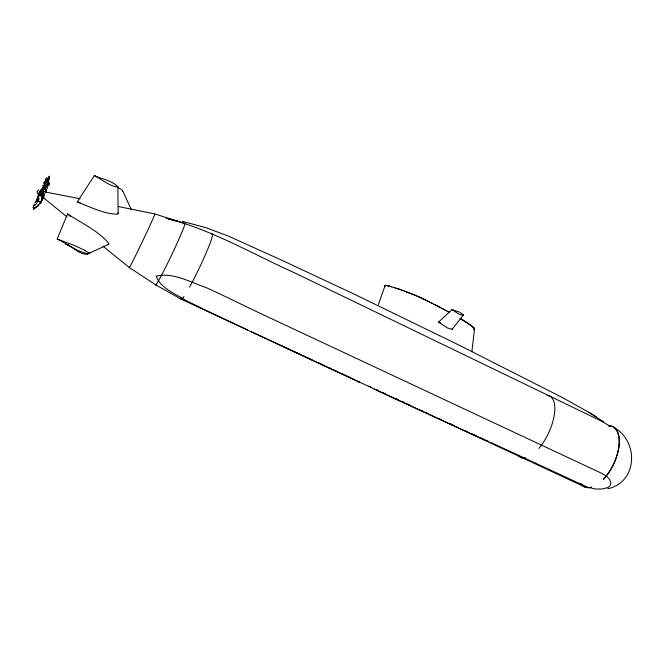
<?xml version="1.0" encoding="UTF-8"?>
<svg xmlns="http://www.w3.org/2000/svg" width="665" height="665" viewBox="0 0 665 665"><rect width="100%" height="100%" fill="white"/><g stroke="black" fill="none" stroke-linecap="round" stroke-linejoin="round"><path stroke-width="1" d="M41.978 196.69L41.687 194.247A7.348 3.558 76.9 0 1 41.72 194.587L41.812 194.587M67.015 216.915L43.25 197.613L43.483 196.782M43.001 193.54L43.001 192.576M38.653 195.568L38.379 197.04M41.188 190.431L41.696 193.174M34.663 204.346L33.308 207.123L33.591 206.042M33.607 209.633L34.015 207.746M49.135 183.465L48.977 184.405M38.578 196.499L38.844 195.477M43.624 191.345L43.333 194.122M40.532 191.179L40.415 191.877M471.851 351.743L474.569 328.784L473.846 329.574M42.942 194.097L42.843 194.687M33.632 209.65L34.056 207.771M38.454 197.056L38.819 195.543M38.686 196.524L38.944 195.518M45.868 192.559L46.018 191.944M37.323 193.432L37.282 191.229L39.019 189.891M41.097 190.057L41.18 189.525L38.894 194.463M40.831 190.423L38.927 193.864M33.599 205.984L33.807 205.236M38.254 198.71L38.105 199.375M45.993 192.143L80.066 198.769M42.277 196.832L42.161 197.339M39.268 193.789L38.894 195.294M49.543 177.04L47.705 185.086M42.095 197.621L41.87 198.511M40.366 192.069L39.85 193.69M43.267 197.405L43.666 196.325M41.662 197.754L41.471 198.469M46.342 179.434L46.134 180.04M40.498 192.044L40.199 193.839M39.518 193.598L39.011 195.311M39.102 193.357L38.819 193.897L39.052 193.291M44.397 183.274L46.218 179.799M44.447 183.282L46.134 180.007M39.459 194.637A7.913 1.363 -84.5 0 1 39.135 192.875L38.736 194.371M378.393 304.504L385.135 285.468M38.163 197.896L37.797 198.719M47.215 186.649L46.999 187.214M38.819 193.897L38.395 195.327L38.902 194.695M38.911 193.124L38.695 194.371M47.365 179.625L49.509 176.134L48.296 177.763M43.632 196.375L43.882 195.793M108.811 244.23L88.57 253.556A5.295 3.234 25.5 0 1 88.254 253.747C76.932 251.86 67.298 243.972 57.198 238.984L67.572 213.922C81.446 223.099 97.622 230.314 108.611 243.166A1.18 0.715 43.3 0 1 108.728 243.473L108.761 243.681A9.9 5.985 43.5 0 1 108.811 244.23A9.983 6.06 43.6 0 1 108.412 244.437L108.295 244.487A1.189 0.723 43.3 0 1 107.979 244.529L107.356 244.412M43.774 196.017L44.414 194.612M46.276 182.168L48.188 177.846M48.628 185.419L48.437 185.834M40.332 191.936L39.842 192.958M44.422 194.621L44.921 193.606M39.742 193.166L40.149 192.143L40.133 193.291M42.917 198.611L42.693 199.051M463.148 315.351L463.231 314.778M463.289 315.127L452.192 329.233M33.849 205.244L34.622 204.33M42.726 188.104L41.995 189.118M40.083 203.249L39.775 203.756M42.618 188.419L42.111 189.134M43.533 187.48L42.568 188.985M43.616 187.206L42.452 188.951M45.594 192.418L46.06 191.844M117.971 212.833A3.566 2.494 4.7 0 1 118.071 213.631A3.549 2.485 4.8 0 1 117.314 214.18C103.208 213.989 90.182 206.649 77.148 202.085L94.372 175.568C101.828 179.251 112.277 180.423 117.888 186.915L118.112 213.64M44.73 191.287L44.181 192.06M41.953 200.232L39.518 203.349M42.369 189.068L41.812 189.824M45.918 189.583L45.37 190.281M42.045 189.217L41.504 189.6M38.653 204.388L38.271 204.845M38.886 204.986L37.755 206.192M40.881 192.476L40.49 192.925M38.08 205.069L35.76 207.763M40.914 192.193L40.399 192.725M45.885 191.653L46.617 190.922L45.12 191.562M451.959 329.35L447.296 327.887L438.518 322.126L452.034 309.582L459.498 312.101L463.123 314.57M68.902 245.194L65.818 244.18C72.61 245.867 83.441 258.968 90.016 252.392M117.888 186.915C110.141 186.724 101.579 179.234 94.372 175.568M117.364 187.222C119.093 188.361 123.69 190.032 122.443 191.42M474.453 329.416L473.746 329.549M385.143 285.351L385.226 285.327A3.35 2.278 12.3 0 1 385.991 285.401L386.855 285.551M42.693 195.277L42.651 195.286A10.632 1.471 -57.4 0 1 43.732 193.781M607.835 488.75C637.311 482.416 639.115 442.05 614.593 427.795M462.865 315.476L459.091 314.221L452.034 309.582M39.526 201.744L38.952 201.645A10.79 3.583 -65.2 0 1 37.88 197.971M42.893 190.955L43.582 191.071M166.109 218.369L169.093 218.81L168.262 218.685M77.148 202.085L80.199 202.592M118.362 206.541L154.903 213.964L184.97 223.531M386.739 285.493L391.577 286.781M182.401 221.32L206.108 227.738L228.477 236.15L282.176 260.406L354.495 294.287L458.883 345.044L562.39 397.537L588.708 412.209L603.712 421.834M170.456 219.259C214.08 231.237 253.506 254.296 294.504 272.808L600.869 420.837L610.553 426.489M179.525 221.753L168.652 218.901L179.483 221.753M388.884 286.033L385.268 285.293L385.384 285.958M389.249 286.133L390.505 286.474M438.518 322.126L440.421 322.658M390.563 286.499L391.211 286.682M391.386 286.74L393.846 287.479M393.697 287.446L395.725 288.086M395.534 288.036L396.141 288.236M396.348 288.302L396.83 288.452M396.664 288.411L397.57 288.701M396.972 288.51L398.31 288.951M398.052 288.876L398.684 289.084M399.058 289.209L398.493 289.026M398.825 289.142L399.424 289.333M399.798 289.466L399.166 289.258M399.623 289.416L400.164 289.591M399.973 289.541L401.394 290.048M57.198 238.984L75.187 245.767L85.253 250.614M401.269 289.982L402.375 290.381M402.134 290.314L403.148 290.68M403.106 290.647L404.594 291.204M404.569 291.179L405.293 291.453M405.002 291.361L405.658 291.586M405.833 291.669L406.756 291.993M405.55 291.561L406.024 291.719M406.539 291.935L407.121 292.135M407.404 292.259L408.21 292.55M406.972 292.093L407.479 292.276M408.568 292.691L408.002 292.492M408.759 292.783L409.291 292.966M408.451 292.666L408.933 292.824M409.075 292.899L409.657 293.107M409.54 293.082L410.729 293.531M410.513 293.465L411.81 293.955M412.167 294.096L411.519 293.855M412.034 294.063L413.248 294.529M413.963 294.819L412.923 294.42M413.846 294.786L414.42 295.027M414.32 294.961L415.035 295.252M414.81 295.185L415.75 295.551M415.617 295.518L416.099 295.692M416.041 295.692L417.869 296.44M416.913 296.058L418.227 296.59M417.844 296.449L418.933 296.889M418.335 296.656L420.405 297.563A54.414 35.478 11.5 0 1 421.693 298.161L422.74 298.627M419.141 297.006L419.74 297.272M419.981 297.355L422.051 298.302M487.694 441.327L374.087 389.116M282.01 345.925L251.478 331.793M282.633 346.216L289.566 349.424M291.445 350.297L293.332 351.162M295.21 352.034L300.846 354.644M302.725 355.509L304.595 356.374M306.465 357.238L308.336 358.103M310.198 358.967L312.068 359.832M317.646 362.417L319.508 363.273M321.361 364.129L323.215 364.985M328.759 367.554L330.605 368.402M334.287 370.106L336.124 370.962M341.635 373.514L343.473 374.362M345.301 375.201L347.13 376.049M348.959 376.897L350.779 377.737M368.95 386.141L370.762 386.98M376.149 389.474L377.936 390.297M383.281 392.774L385.068 393.597M396.141 398.717L398.036 399.599M401.86 401.361L403.771 402.25M407.57 404.004L409.457 404.885M420.712 410.089L422.583 410.945M426.315 412.674L428.177 413.539M439.341 418.701L441.203 419.565M450.446 423.838L454.12 425.542M465.109 430.621L466.938 431.469M472.416 434.004L476.057 435.683M479.689 437.37L481.502 438.202M483.314 439.041L485.118 439.881M486.921 440.712L488.725 441.543M490.529 442.375L587.162 487.046L595.067 488.983L601.459 489.049L607.145 487.802L608.691 487.079L610.254 485.192L610.753 482.956L609.614 479.365L606.397 476.107L601.684 473.322L271.453 318.593C249.516 308.452 227.962 297.513 205.967 287.504C190.107 282.184 173.199 272.143 156.175 276.116C160.581 288.336 175.086 293.498 185.377 300.173C205.901 310.588 226.865 320.089 247.629 329.998M522.79 457.994L282.018 346.074M181.62 299.383L359.748 382.35L358.019 381.527M519.149 456.281L584.319 486.763M422.267 298.427L425.018 299.74M422.932 298.743L425.667 300.065M425.642 300.081L426.789 300.655M426.947 300.705L429.507 301.993M426.307 300.381L428.011 301.262M429.274 301.902L430.787 302.633M432.691 303.597L430.554 302.542M431.818 303.182L434.145 304.362M433.962 304.246L435.234 304.886M435.159 304.878L436.074 305.351M435.866 305.21L437.129 305.867M436.897 305.767L437.761 306.191M437.645 306.149L438.393 306.515M438.318 306.507L439.016 306.839M438.942 306.823L440.587 307.687M439.515 307.13L440.064 307.413M440.272 307.496L441.585 308.211M441.518 308.153L442.516 308.71M442.765 308.818L444.22 309.616M442.142 308.485L443.389 309.175M444.627 309.807L445.242 310.139M444.004 309.474L448.185 311.752M447.096 311.137L448.817 312.101M448.326 311.81L449.133 312.267M180.93 299.034L155.718 284.844L129.343 267.588L102.867 246.067M459.989 318.41L462.807 320.098M460.82 318.901L461.302 319.192M461.46 319.283L465.791 321.943M462.715 320.023L469.407 324.271A34.597 22.419 9 0 1 471.626 325.908L473.754 327.72M596.289 416.93L588.708 412.209M465.907 322.018L472.915 326.947M70.349 216.399L67.572 213.922M472.823 326.906L474.561 328.759L473.788 327.745M385.575 286.017L385.517 285.95A3.525 2.411 12.2 0 1 385.118 285.468M41.729 196.707L41.338 196.2M41.371 196.441L40.914 195.793M87.556 253.697L87.689 254.271M40.898 195.543L41.18 195.976M42.884 192.202L42.394 191.337M40.124 194.305L40.465 194.853M122.884 191.212L131.346 209.716M452.275 328.435L452.383 328.934M41.654 194.163L41.33 192.767M41.72 193.299L41.82 193.864M154.621 214.313A29.767 0.607 -64.5 0 1 142.177 242.002A29.767 0.607 -64.5 0 1 129.484 266.831M184.396 223.615A34.181 1.712 -64.5 0 1 171.736 254.811A34.181 1.712 -64.5 0 1 155.411 284.362M211.719 234.171A36.359 2.843 -64.5 0 1 207.206 250.414A36.359 2.843 -64.5 0 1 189.525 287.205M183.997 296.499A36.359 2.843 -64.5 0 1 180.98 298.219M547.037 395.426A33.89 14.755 -64.9 0 1 554.311 414.86A33.89 14.755 -64.9 0 1 538.825 448.451M525.899 457.819A33.89 14.755 -64.9 0 1 518.742 455.874M608.6 425.741A33.275 16.716 -65.1 0 1 619.098 445.168A33.275 16.716 -65.1 0 1 603.413 479.374M591.551 487.27A33.275 16.716 -65.1 0 1 580.828 483.596M608.575 425.824A33.184 16.675 -65.1 0 1 619.032 445.201A33.184 16.675 -65.1 0 1 603.396 479.307M591.567 487.187A33.184 16.675 -65.1 0 1 581.351 484.17M88.536 253.548A2.718 1.654 25.4 0 0 88.412 252.916A7.938 4.813 25.3 0 0 85.187 250.755M41.604 196.898A7.44 0.964 65.5 0 1 41.463 196.724M34.139 208.012A6.708 2.045 -58.7 0 1 32.918 207.696M37.88 205.826A10.806 2.66 -53.1 0 1 34.106 208.27M39.584 203.473A7.83 3.674 -65.1 0 1 38.77 204.637M42.402 198.536A14.381 9.518 -70.8 0 1 40.615 203.623M38.786 198.27A21.322 13.358 -77.9 0 1 38.221 199.724M38.229 199.816A14.588 7.656 -75.7 0 1 37.464 201.47M37.448 201.761A7.872 3.2 -73 0 1 34.53 205.286M35.993 201.429A6.575 1.155 -61.3 0 1 35.037 202.833M36.567 200.132A9.011 2.868 -69.9 0 1 35.752 201.719M37.207 198.27A15.736 7.373 -75.1 0 1 36.533 199.957M37.789 198.195A6.733 1.97 -71.5 0 1 38.321 193.897M40.041 201.113A7.897 2.427 -83.7 0 1 39.534 201.57M41.845 199.35A14.605 5.245 82.3 0 1 40.424 202.035M40.349 194.421A21.538 5.669 81.7 0 1 40.008 194.903M39.883 195.036A14.688 3.2 88.2 0 1 39.501 195.202M40.482 194.355A5.91 4.214 -76 0 1 40.366 193.764M39.285 193.981A6.575 1.197 -66.6 0 1 38.595 194.621M39.543 192.941A9.027 1.405 -78.4 0 1 39.135 193.847M39.642 191.936A15.802 2.976 -88.5 0 1 39.343 192.933M42.893 195.103A3.865 2.161 -65.6 0 1 42.552 195.352M36.018 206.84A6.667 0.981 -50.9 0 1 34.314 208.586M42.219 199.226A7.83 2.577 -46 0 1 41.496 200.306M43.965 197.015A14.472 7.099 -36.2 0 1 43.674 198.361M38.952 198.702A21.347 11.613 -41.1 0 1 38.77 199.6M37.331 199.741A15.661 6.974 -51 0 1 37.198 200.165M42.735 193.715A3.874 1.421 -76.5 0 1 42.685 194.172M44.888 182.642A6.717 0.798 -78.2 0 1 46.666 177.588M43.4 191.736A10.748 2.419 -76.6 0 1 44.929 183.382M43.474 195.161A14.53 2.103 82.3 0 1 42.676 194.488M43.026 188.985A21.114 4.68 86 0 1 42.701 189.259M43.217 188.777A14.464 2.652 -87.6 0 1 42.868 189.018M43.948 187.705A7.839 0.998 -80.9 0 1 43.208 187.197M41.571 192.692A6.002 2.111 76.7 0 1 41.479 191.936M43.042 187.522A6.525 0.756 -70.1 0 1 42.801 187.364M43.898 182.451A8.944 0.524 -76.1 0 1 43.641 183.39M43.034 185.161A15.553 2.552 -84 0 1 42.701 186.217M45.927 191.362A10.632 1.471 -57.4 0 1 46.159 191.179M43.74 191.046A7.481 2.477 -20.3 0 1 43.865 191.154M48.911 178.054A6.642 0.532 -74.5 0 1 48.703 179.018M47.356 185.053A7.797 2.17 -73.4 0 1 46.941 186.391M47.473 187.846A14.189 6.991 -75.6 0 1 44.888 191.977M45.062 186.416A20.499 10.042 -68.7 0 1 44.588 187.214M45.935 184.853A14.165 5.511 -66.6 0 1 45.004 186.574M48.487 178.303A7.722 2.07 -65 0 1 45.702 185.469M41.887 190.107A5.993 1.222 78 0 1 42.136 190.389M45.544 182.235A8.828 1.43 -65.1 0 1 44.879 183.665M44.63 183.914A15.253 5.046 -65.1 0 1 43.807 185.444M42.252 189.425A15.32 2.843 -45.8 0 1 41.895 189.899M46.708 186.441A14.173 4.015 -46 0 1 44.38 189.45M49.343 184.089A7.772 2.452 -48.9 0 1 49.11 185.07M47.73 184.255A10.59 1.804 -64.2 0 1 49.451 182.784M44.289 189.384A20.698 6.717 -39.4 0 1 44.139 189.6M45.511 187.464A14.239 3.416 -43.7 0 1 45.187 188.037"/></g></svg>
